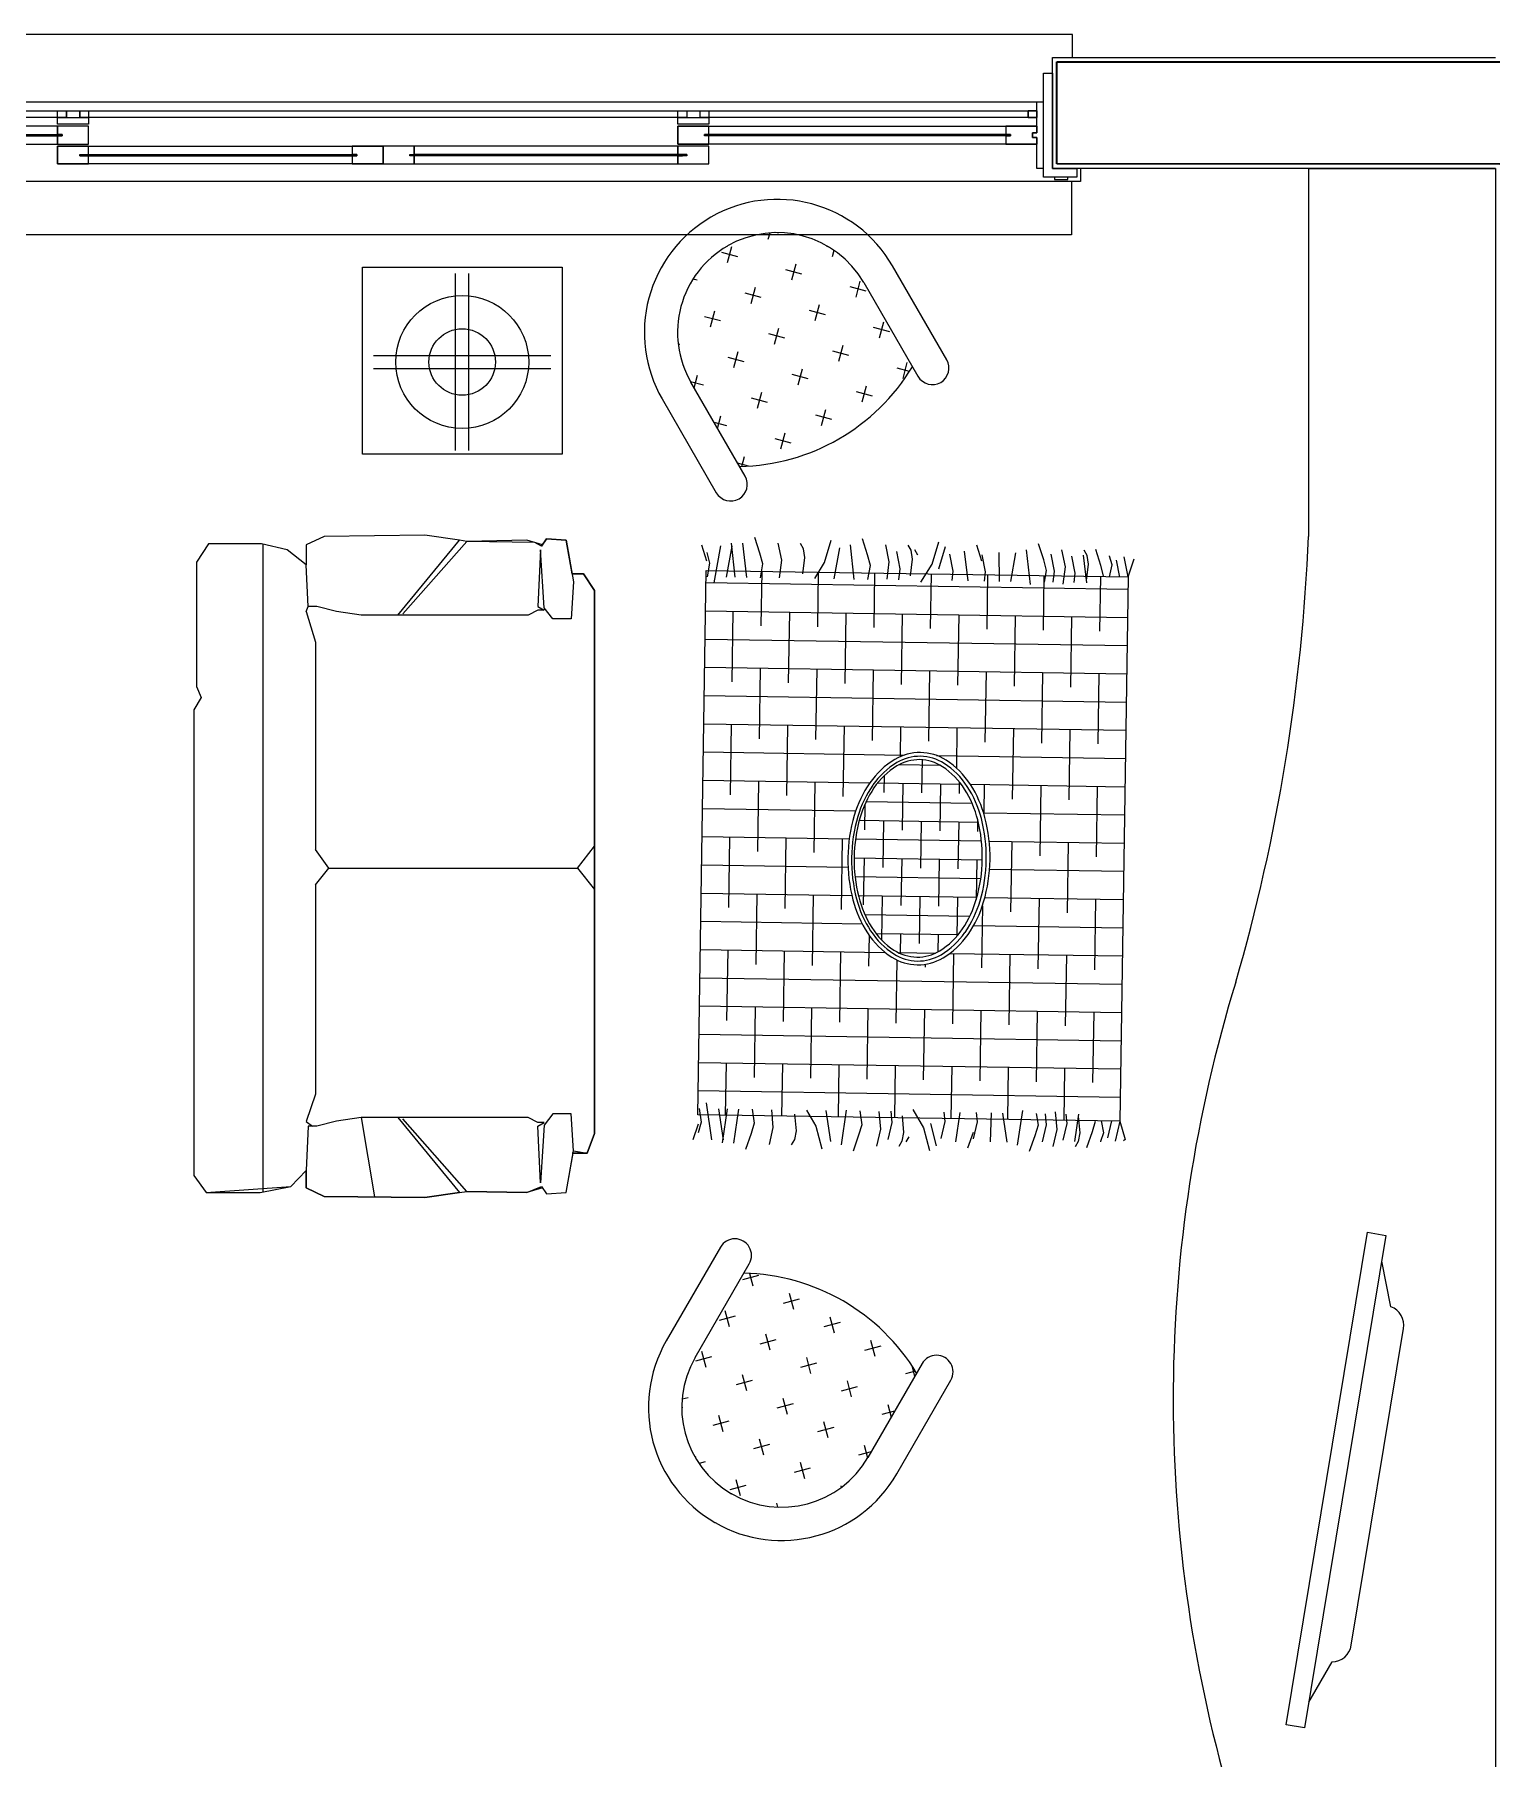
# Model space of a CAD drawing. Header units: millimetres. Extents: x -32319 to 9885, y 990 to 22164.
# Drawn here: x -5775 to -2477, y 17190 to 21081 of the extents above; entities that cross this region are included whole.
import ezdxf

# ---------------------------------------------------------------- set-up
doc = ezdxf.new("R2010")
doc.units = ezdxf.units.MM
doc.layers.add('furniture', color=34, linetype='Continuous')
for name, color, linetype, lineweight in [('plaster', 4, 'Continuous', 13), ('wall', 5, 'Continuous', 35), ('wind', 161, 'Continuous', 5)]:
    doc.layers.add(name, color=color, linetype=linetype, lineweight=lineweight)

msp = doc.modelspace()

# ---------------------------------------------------------------- linework, layer by layer
for p, q in [((-3432.2, 21080.5), (-6562.3, 21080.6)), ((-3432.2, 21028.5), (-3432.2, 21080.5)), ((-3414.1, 20748.4), (-6562.4, 20748.4))]:
    msp.add_line(p, q)
msp.add_lwpolyline([(-6462.4, 20928.4), (-3512.3, 20928.4)])
at = {"layer": 'furniture'}
for p, q in [((-2899.8, 20778.6), (-2899.8, 19947.8)), ((-2899.8, 20778.4), (-2477.4, 20778)), ((-2477.4, 20778), (-2477.5, 17105.1)), ((-2477.4, 20778), (-2477.4, 19477.2)), ((-4248, 20668.2), (-4248.3, 20668)), ((-4118.5, 20618.6), (-4114.7, 20632.8)), ((-4095.6, 20631.9), (-4101.3, 20633.4)), ((-4187.4, 20578.9), (-4223.6, 20588.6)), ((-4210.8, 20603.1), (-4210.5, 20603.3)), ((-4210.4, 20565.6), (-4200.7, 20601.8)), ((-3982.6, 20601.6), (-3986.9, 20602.8)), ((-3973.6, 20579.8), (-3970, 20593.5)), ((-4042.5, 20540), (-4078.7, 20549.7)), ((-4065.5, 20526.8), (-4055.8, 20563)), ((-3715.9, 20346.6), (-3838.1, 20558.4)), ((-4824.3, 20141.4), (-4824.3, 20541.4)), ((-4794.3, 20141.4), (-4794.3, 20541.4)), ((-4279.3, 20525.8), (-4288.6, 20528.3)), ((-4157.3, 20473.7), (-4147.6, 20510)), ((-3897.6, 20501.2), (-3933.9, 20510.9)), ((-3920.6, 20488), (-3910.9, 20524.2)), ((-3903.1, 20520.9), (-3780.8, 20309.1)), ((-4134.4, 20487), (-4170.6, 20496.7)), ((-4012.5, 20434.9), (-4002.8, 20471.1)), ((-4226.2, 20434), (-4262.5, 20443.7)), ((-4249.2, 20420.7), (-4239.5, 20456.9)), ((-3989.5, 20448.2), (-4025.7, 20457.9)), ((-3867.6, 20396.1), (-3857.9, 20432.3)), ((-4081.3, 20395.1), (-4117.6, 20404.8)), ((-4104.3, 20381.9), (-4094.6, 20418.1)), ((-3844.6, 20409.4), (-3880.8, 20419.1)), ((-5009.3, 20356.4), (-4609.3, 20356.4)), ((-4318.1, 20380.9), (-4321.8, 20381.9)), ((-4173.2, 20342.1), (-4209.4, 20351.8)), ((-4196.2, 20328.9), (-4186.5, 20365.1)), ((-3936.5, 20356.3), (-3972.7, 20366)), ((-3959.4, 20343.1), (-3949.7, 20379.3)), ((-5009.3, 20326.4), (-4609.3, 20326.4)), ((-4286, 20283.3), (-4278.3, 20312)), ((-4028.3, 20303.3), (-4064.5, 20313)), ((-4051.3, 20290), (-4041.6, 20326.3)), ((-3800.2, 20319.8), (-3827.8, 20327.2)), ((-3814.5, 20304.2), (-3804.8, 20340.5)), ((-4265.1, 20289.1), (-4293.8, 20296.8)), ((-4170.9, 20083.9), (-4293.2, 20295.7)), ((-4143.1, 20237), (-4133.4, 20273.2)), ((-3883.4, 20264.5), (-3919.6, 20274.2)), ((-3906.4, 20251.2), (-3896.7, 20287.4)), ((-4358.1, 20258.2), (-4235.9, 20046.4)), ((-4120.2, 20250.3), (-4156.4, 20260)), ((-3998.2, 20198.2), (-3988.5, 20234.4)), ((-4212, 20197.2), (-4240.8, 20204.9)), ((-4233, 20191.4), (-4225.3, 20220.2)), ((-3975.3, 20211.4), (-4011.5, 20221.1)), ((-4067.1, 20158.4), (-4103.4, 20168.1)), ((-4090.1, 20145.1), (-4080.4, 20181.4)), ((-4178.3, 20105.7), (-4172.3, 20128.3)), ((-4163, 20106.4), (-4187.7, 20113.1)), ((-5381.6, 19931.1), (-5409.3, 19889.4)), ((-5381.6, 19931.1), (-5409.3, 19889.4)), ((-5262.3, 19931.1), (-5381.6, 19931.1)), ((-5262.3, 19931.1), (-5381.6, 19931.1)), ((-5204.1, 19917.2), (-5262.3, 19931.1)), ((-5204.1, 19917.2), (-5262.3, 19931.1)), ((-5259.6, 19930.4), (-5259.6, 19342.7)), ((-5120.9, 19947.7), (-5161.2, 19928.6)), ((-5120.9, 19947.7), (-5161.2, 19928.6)), ((-5161.2, 19928.6), (-5161.2, 19883.9)), ((-5161.2, 19928.6), (-5161.2, 19883.9)), ((-4893.5, 19950.5), (-5120.9, 19947.7)), ((-4893.5, 19950.5), (-5120.9, 19947.7)), ((-4954.5, 19770.1), (-4815.8, 19939.4)), ((-4799.2, 19936.6), (-4943.4, 19772.9)), ((-4815.8, 19939.4), (-4893.5, 19950.5)), ((-4815.8, 19939.4), (-4893.5, 19950.5)), ((-4799.2, 19936.6), (-4815.8, 19939.4)), ((-4663.3, 19939.4), (-4799.2, 19936.6)), ((-4645.6, 19934), (-4799.2, 19936.6)), ((-4628, 19928.6), (-4663.3, 19939.4)), ((-4630, 19925.5), (-4645.6, 19934)), ((-4618.9, 19942.2), (-4630, 19925.5)), ((-4630, 19925.5), (-4618.9, 19942.2)), ((-4574.6, 19939.4), (-4618.9, 19942.2)), ((-4618.9, 19942.2), (-4574.6, 19939.4)), ((-4561.2, 19863.4), (-4574.6, 19939.4)), ((-4574.6, 19939.4), (-4557.9, 19845)), ((-4257.1, 19892.1), (-4268.5, 19928)), ((-4240.8, 19843.2), (-4225.9, 19926.5)), ((-4212.6, 19855.8), (-4200.1, 19926.1)), ((-4193, 19855.5), (-4201.9, 19932.9)), ((-4167.2, 19855.1), (-4176.1, 19932.5)), ((-4137.3, 19909.8), (-4148.7, 19945.7)), ((-4088.3, 19894.4), (-4096.1, 19932.8)), ((-4039.1, 19920.1), (-4045.9, 19932.1)), ((-3991.4, 19888.8), (-3976.6, 19939)), ((-3970, 19852.1), (-3957.4, 19922.4)), ((-3924.4, 19850.3), (-3933.4, 19928.8)), ((-3894.6, 19906.1), (-3906, 19942)), ((-3845.6, 19890.6), (-3853.4, 19929.1)), ((-3796.5, 19916.4), (-3803.2, 19928.3)), ((-3748.8, 19885.1), (-3733.9, 19935.3)), ((-3733.4, 19874.5), (-3718.6, 19924.7)), ((-3636.6, 19891.8), (-3648, 19927.7)), ((-3497.1, 19894.8), (-3508.5, 19930.7)), ((-5409.3, 19889.4), (-5409.3, 19609.1)), ((-5409.3, 19889.4), (-5409.3, 19609.1)), ((-5161.2, 19883.9), (-5204.1, 19917.2)), ((-5161.2, 19883.9), (-5204.1, 19917.2)), ((-5157, 19789.5), (-5161.2, 19883.9)), ((-4632.8, 19917.2), (-4638.3, 19789.5)), ((-4624.5, 19786.7), (-4632.8, 19917.2)), ((-4250.4, 19887.7), (-4256.8, 19911.6)), ((-4255.9, 19856.5), (-4250.4, 19887.7)), ((-4130.9, 19885.8), (-4137.3, 19909.8)), ((-4136.3, 19854.7), (-4130.9, 19885.8)), ((-4093.1, 19854.7), (-4088.3, 19894.4)), ((-4040.7, 19863), (-4036, 19900.5)), ((-4036, 19900.5), (-4039.1, 19920.1)), ((-4013.8, 19852.8), (-3991.4, 19888.8)), ((-3888.2, 19882.1), (-3894.6, 19906.1)), ((-3893.7, 19850.9), (-3888.2, 19882.1)), ((-3850.4, 19851), (-3845.6, 19890.6)), ((-3820.6, 19875), (-3828.3, 19913.4)), ((-3798, 19859.2), (-3793.3, 19896.8)), ((-3793.3, 19896.8), (-3796.5, 19916.4)), ((-3781.1, 19905.8), (-3787.9, 19917.8)), ((-3774, 19844.4), (-3748.8, 19885.1)), ((-3701.3, 19869.1), (-3709, 19907.5)), ((-3667.7, 19847.5), (-3675.4, 19914.5)), ((-3628.4, 19868), (-3636.2, 19906.4)), ((-3597, 19846.4), (-3597.4, 19911.7)), ((-3571.5, 19846), (-3559.9, 19911.1)), ((-3526.9, 19839), (-3536, 19917.5)), ((-3490.7, 19870.8), (-3497.1, 19894.8)), ((-3472.6, 19869.6), (-3480.3, 19908.1)), ((-3448.1, 19879.4), (-3455.9, 19917.8)), ((-3426.1, 19864.9), (-3433.9, 19903.3)), ((-3399.9, 19843.3), (-3407, 19905.2)), ((-3399, 19905.1), (-3405.8, 19917.1)), ((-3400.5, 19848), (-3395.8, 19885.5)), ((-3395.8, 19885.5), (-3399, 19905.1)), ((-3368.2, 19882.5), (-3379.6, 19918.4)), ((-3361.8, 19858.5), (-3368.2, 19882.5)), ((-3348.9, 19856.9), (-3342.2, 19883.3)), ((-3348.8, 19903.6), (-3348.8, 19904.3)), ((-3342.2, 19883.3), (-3348.8, 19903.6)), ((-3325, 19855.9), (-3332.8, 19894.3)), ((-3306.3, 19856.4), (-3315.8, 19901.5)), ((-3306.3, 19856.4), (-3292.9, 19897.2)), ((-4557.9, 19845), (-4563.5, 19761.8)), ((-4535.7, 19863.4), (-4561.2, 19863.4)), ((-4561.2, 19863.4), (-4535.7, 19863.4)), ((-4510.8, 19825.6), (-4535.7, 19863.4)), ((-4535.7, 19863.4), (-4510.8, 19825.6)), ((-4277.6, 18642.6), (-4258.7, 19871)), ((-4259.1, 19843.5), (-3306.8, 19828.8)), ((-4258.7, 19871), (-3306.3, 19856.4)), ((-4133.3, 19869.1), (-4135.2, 19746)), ((-4005.9, 19867.1), (-4007.8, 19744)), ((-3878.6, 19865.2), (-3880.4, 19742.1)), ((-3823.6, 19849.8), (-3820.6, 19875)), ((-3751.2, 19863.2), (-3753.1, 19740.1)), ((-3703.8, 19848), (-3701.3, 19869.1)), ((-3631, 19846.9), (-3628.4, 19868)), ((-3623.8, 19861.3), (-3625.7, 19738.2)), ((-3496.4, 19859.3), (-3498.3, 19736.2)), ((-3495.3, 19844.8), (-3490.7, 19870.8)), ((-3475.6, 19844.5), (-3472.6, 19869.6)), ((-3452.9, 19839.7), (-3448.1, 19879.4)), ((-3428.6, 19843.8), (-3426.1, 19864.9)), ((-3369.1, 19857.3), (-3370.9, 19734.3)), ((-3306.3, 19856.4), (-3325.2, 18627.9)), ((-4510.8, 18600.2), (-4510.8, 19825.6)), ((-4510.8, 19825.6), (-4510.8, 18600.2)), ((-5161.2, 19778.6), (-5157, 19789.5)), ((-5161.2, 19778.6), (-5140.3, 19709)), ((-5137.5, 19789.5), (-5157, 19789.5)), ((-5093.2, 19778.4), (-5137.5, 19789.5)), ((-5037.7, 19770.1), (-5093.2, 19778.4)), ((-4660.5, 19770.1), (-5037.7, 19770.1)), ((-4638.3, 19781.2), (-4660.5, 19770.1)), ((-4638.3, 19789.5), (-4624.5, 19781.2)), ((-4624.5, 19781.2), (-4638.3, 19781.2)), ((-4605.1, 19761.8), (-4624.5, 19786.7)), ((-4260.1, 19779.8), (-3307.7, 19765.1)), ((-4198.4, 19778.8), (-4200.8, 19619.6)), ((-4071, 19776.9), (-4073.5, 19617.7)), ((-3943.6, 19774.9), (-3946.1, 19615.7)), ((-3816.3, 19773), (-3818.7, 19613.7)), ((-3688.9, 19771), (-3691.3, 19611.8)), ((-3561.5, 19769), (-3564, 19609.8)), ((-3434.1, 19767.1), (-3436.6, 19607.9)), ((-4563.5, 19761.8), (-4605.1, 19761.8)), ((-5140.3, 19709), (-5140.3, 19241.1)), ((-4261.1, 19716.1), (-3308.7, 19701.5)), ((-4262, 19652.4), (-3309.7, 19637.8)), ((-4136.7, 19650.5), (-4139.1, 19491.3)), ((-4009.3, 19648.5), (-4011.7, 19489.3)), ((-3881.9, 19646.6), (-3884.4, 19487.3)), ((-3754.5, 19644.6), (-3757, 19485.4)), ((-3627.2, 19642.6), (-3629.6, 19483.4)), ((-3499.8, 19640.7), (-3502.2, 19481.5)), ((-3372.4, 19638.7), (-3374.9, 19479.5)), ((-5398.2, 19584.1), (-5414.9, 19556.4)), ((-5398.2, 19584.1), (-5414.9, 19556.4)), ((-5409.3, 19609.1), (-5398.2, 19584.1)), ((-5409.3, 19609.1), (-5398.2, 19584.1)), ((-4263, 19588.7), (-3310.7, 19574.1)), ((-5414.9, 19556.4), (-5414.9, 18505.8)), ((-5414.9, 19556.4), (-5414.9, 18505.8)), ((-4264, 19525), (-3311.7, 19510.4)), ((-4202.3, 19524.1), (-4204.7, 19364.9)), ((-4074.9, 19522.1), (-4077.4, 19362.9)), ((-3947.6, 19520.2), (-3950, 19360.9)), ((-3820.2, 19518.2), (-3821.2, 19450.5)), ((-3692.8, 19516.3), (-3694.2, 19425.1)), ((-3565.4, 19514.3), (-3567.9, 19355.1)), ((-3438.1, 19512.3), (-3440.5, 19353.1)), ((-4265, 19461.3), (-3811.4, 19454.4)), ((-3822.4, 19433.3), (-3731.5, 19431.9)), ((-3771.6, 19443.8), (-3772.8, 19368.8)), ((-3738.6, 19453.3), (-3312.6, 19446.7)), ((-4266, 19397.7), (-3889.3, 19391.9)), ((-4140.6, 19395.7), (-4143, 19236.5)), ((-4013.2, 19393.8), (-4015.6, 19234.6)), ((-3871.9, 19391.6), (-3683.3, 19388.7)), ((-3857.1, 19407.8), (-3857.7, 19370.1)), ((-3814.9, 19390.7), (-3816.5, 19284.6)), ((-3730, 19389.4), (-3731.6, 19283.3)), ((-3687.5, 19394), (-3687.9, 19367.5)), ((-3662.6, 19388.4), (-3313.6, 19383)), ((-3631.1, 19387.9), (-3632.1, 19322.5)), ((-3503.7, 19385.9), (-3506.1, 19226.7)), ((-3376.3, 19384), (-3378.8, 19224.8)), ((-5259.6, 19342.7), (-5259.6, 18468.1)), ((-3900.6, 19343.2), (-3901.5, 19285.9)), ((-3897.7, 19349.5), (-3658.8, 19345.9)), ((-4266.9, 19334), (-3921.3, 19328.7)), ((-3913.1, 19307.3), (-3644.7, 19303.2)), ((-3858.7, 19306.5), (-3860.3, 19200.3)), ((-3773.8, 19305.2), (-3775.4, 19199)), ((-3688.8, 19303.8), (-3690.5, 19197.7)), ((-3646.3, 19309.7), (-3646.7, 19282)), ((-3632.6, 19324.2), (-3314.6, 19319.3)), ((-4267.9, 19270.3), (-3935.9, 19265.2)), ((-4206.2, 19269.3), (-4208.7, 19110.1)), ((-4078.8, 19267.4), (-4081.3, 19108.2)), ((-3951.5, 19265.4), (-3953.9, 19106.2)), ((-3921.7, 19265), (-3637.4, 19260.6)), ((-3619.9, 19260.3), (-3315.6, 19255.6)), ((-3569.3, 19259.5), (-3571.8, 19100.3)), ((-5110.4, 19199), (-5140.3, 19241.1)), ((-4548.9, 19199), (-4510.8, 19249)), ((-3924.9, 19222.5), (-3635.5, 19218.1)), ((-3902.4, 19222.2), (-3904.1, 19116)), ((-3817.5, 19220.9), (-3819.2, 19114.7)), ((-3442, 19257.6), (-3444.4, 19098.4)), ((-5140.3, 19161.4), (-5110.4, 19199)), ((-5110.4, 19199), (-4548.9, 19199)), ((-4548.9, 19199), (-4510.8, 19151.2)), ((-4268.9, 19206.6), (-3938.8, 19201.5)), ((-3732.6, 19219.6), (-3734.2, 19113.4)), ((-3647.7, 19218.3), (-3649.1, 19128.6)), ((-3619, 19196.6), (-3316.5, 19192)), ((-5140.3, 19161.4), (-5140.3, 18689)), ((-4269.9, 19142.9), (-3930.1, 19137.7)), ((-3922.8, 19180), (-3638.9, 19175.7)), ((-4144.5, 19141), (-4146.9, 18981.8)), ((-4017.1, 19139), (-4019.6, 18979.8)), ((-3915.3, 19137.5), (-3647.7, 19133.3)), ((-3861.3, 19136.6), (-3862.8, 19037.1)), ((-3776.4, 19135.3), (-3778, 19029.2)), ((-3691.5, 19134), (-3692.8, 19045.6)), ((-3635.3, 19114.1), (-3637.4, 18973.9)), ((-3629.7, 19133.1), (-3317.5, 19128.3)), ((-3507.6, 19131.2), (-3510.1, 18972)), ((-3380.2, 19129.2), (-3382.7, 18970)), ((-4270.8, 19079.2), (-3906.7, 19073.6)), ((-3900.8, 19094.8), (-3663.6, 19091.1)), ((-3655, 19069.8), (-3318.5, 19064.6)), ((-3891.1, 19047.7), (-3892.2, 18977.8)), ((-3875.7, 19051.9), (-3689.9, 19049.1)), ((-3820.1, 19051.1), (-3820.8, 19006.4)), ((-3735.2, 19049.8), (-3735.8, 19010.2)), ((-4271.8, 19015.5), (-3854.8, 19009.1)), ((-4210.1, 19014.6), (-4212.6, 18855.4)), ((-4082.8, 19012.6), (-4085.2, 18853.4)), ((-3955.4, 19010.7), (-3957.8, 18851.5)), ((-3828.3, 18992), (-3830.5, 18849.5)), ((-3825.6, 19008.7), (-3741.4, 19007.4)), ((-3708.8, 19006.9), (-3319.5, 19000.9)), ((-3700.6, 19006.8), (-3703.1, 18847.5)), ((-3573.3, 19004.8), (-3575.7, 18845.6)), ((-3445.9, 19002.8), (-3448.3, 18843.6)), ((-4272.8, 18951.8), (-3320.5, 18937.2)), ((-3764.7, 18982.2), (-3764.8, 18975.9)), ((-4273.8, 18888.2), (-3321.4, 18873.5)), ((-4148.4, 18886.2), (-4150.8, 18727)), ((-4021, 18884.3), (-4023.5, 18725.1)), ((-3893.6, 18882.3), (-3896.1, 18723.1)), ((-3766.3, 18880.4), (-3768.7, 18721.1)), ((-3638.9, 18878.4), (-3641.3, 18719.2)), ((-3511.5, 18876.4), (-3514, 18717.2)), ((-3384.2, 18874.5), (-3386.6, 18715.3)), ((-4274.8, 18824.5), (-3322.4, 18809.8)), ((-4275.7, 18760.8), (-3323.4, 18746.2)), ((-4214, 18759.8), (-4215.9, 18641.6)), ((-4086.7, 18757.9), (-4088.5, 18639.7)), ((-3959.3, 18755.9), (-3961.1, 18637.7)), ((-3831.9, 18754), (-3833.7, 18635.7)), ((-3704.5, 18752), (-3706.4, 18633.8)), ((-3577.2, 18750.1), (-3579, 18631.8)), ((-3449.8, 18748.1), (-3451.6, 18629.9)), ((-5140.3, 18689), (-5161.2, 18627.6)), ((-4276.7, 18697.1), (-3324.4, 18682.5)), ((-4605.1, 18644.4), (-4624.5, 18619.5)), ((-4563.5, 18644.4), (-4605.1, 18644.4)), ((-4557.9, 18561.2), (-4563.5, 18644.4)), ((-3325.2, 18627.9), (-4277.6, 18642.6)), ((-4274.3, 18657), (-4269.8, 18625.7)), ((-4258.8, 18669.8), (-4246.5, 18586.1)), ((-4231.1, 18656.3), (-4220.6, 18585.7)), ((-4211.5, 18656), (-4222.7, 18578.9)), ((-4185.7, 18655.6), (-4196.9, 18578.5)), ((-4154.8, 18655.2), (-4150.2, 18623.8)), ((-4111.5, 18653.8), (-4108, 18614)), ((-4059.4, 18643.9), (-4055.8, 18606.2)), ((-4032.2, 18653.3), (-4011, 18616.6)), ((-3988.4, 18652.6), (-3978, 18582)), ((-3942.8, 18653), (-3954.2, 18574.8)), ((-3912.1, 18651.4), (-3907.6, 18620.1)), ((-3868.9, 18650.1), (-3865.3, 18610.3)), ((-3842, 18650.4), (-3839.8, 18625.2)), ((-3816.8, 18640.2), (-3813.2, 18602.5)), ((-3792.3, 18654.3), (-3768.3, 18612.8)), ((-3722.2, 18648.5), (-3720.3, 18627.4)), ((-3686.2, 18648), (-3695.9, 18581.2)), ((-3649.4, 18647.4), (-3647.5, 18626.3)), ((-3615.4, 18646.9), (-3617.8, 18581.6)), ((-3590, 18646.5), (-3580.3, 18581.1)), ((-3545.2, 18652.1), (-3556.6, 18573.9)), ((-3513.7, 18645.3), (-3509.9, 18619.2)), ((-3494, 18645), (-3491.8, 18619.8)), ((-3471.2, 18649.1), (-3467.6, 18609.3)), ((-3447.1, 18644.3), (-3445.2, 18623.1)), ((-3418.4, 18643.8), (-3427.3, 18582.2)), ((-3419.1, 18639.2), (-3415.5, 18601.5)), ((-5161.2, 18627.6), (-5147.2, 18616.7)), ((-5157, 18616.7), (-5161.2, 18516.9)), ((-5137.5, 18616.7), (-5157, 18616.7)), ((-5093.2, 18627.8), (-5137.5, 18616.7)), ((-5037.7, 18636.1), (-5093.2, 18627.8)), ((-4660.5, 18636.1), (-5037.7, 18636.1)), ((-5037.7, 18636.1), (-5007.2, 18457.1)), ((-4954.5, 18636.1), (-4815.8, 18466.8)), ((-4799.2, 18469.6), (-4943.4, 18633.3)), ((-4638.3, 18625), (-4660.5, 18636.1)), ((-4638.3, 18616.7), (-4624.5, 18625)), ((-4624.5, 18625), (-4638.3, 18625)), ((-4632.8, 18489), (-4638.3, 18616.7)), ((-4624.5, 18619.5), (-4632.8, 18489)), ((-4527.4, 18555.8), (-4510.8, 18600.2)), ((-4510.8, 18600.2), (-4527.4, 18555.8)), ((-4276.7, 18621.5), (-4289.1, 18585.9)), ((-4269.8, 18625.7), (-4277, 18601.9)), ((-4157.4, 18600.1), (-4169.9, 18564.5)), ((-4150.2, 18623.8), (-4157.4, 18600.1)), ((-4108, 18614), (-4116.9, 18575.8)), ((-4055.8, 18606.2), (-4059.6, 18586.7)), ((-4011, 18616.6), (-3997.7, 18565.9)), ((-3907.6, 18620.1), (-3914.7, 18596.4)), ((-3865.3, 18610.3), (-3874.2, 18572)), ((-3839.8, 18625.2), (-3848.7, 18586.9)), ((-3813.2, 18602.5), (-3816.9, 18583)), ((-3768.3, 18612.8), (-3755, 18562.2)), ((-3752.7, 18622.9), (-3739.4, 18572.3)), ((-3720.3, 18627.4), (-3729.3, 18589.2)), ((-3656.4, 18602.7), (-3668.9, 18567.1)), ((-3647.5, 18626.3), (-3656.4, 18588)), ((-3509.9, 18619.2), (-3517.1, 18595.4)), ((-3491.8, 18619.8), (-3500.7, 18581.6)), ((-3467.6, 18609.3), (-3476.6, 18571.1)), ((-3445.2, 18623.1), (-3454.1, 18584.9)), ((-3415.5, 18601.5), (-3419.3, 18582.1)), ((-3387.8, 18603.8), (-3400.3, 18568.2)), ((-3380.7, 18627.5), (-3387.8, 18603.8)), ((-3361.9, 18602.1), (-3369.1, 18582)), ((-3367.7, 18628.7), (-3361.9, 18602.1)), ((-3343.9, 18629), (-3352.8, 18590.8)), ((-3325.2, 18627.9), (-3336.1, 18583.1)), ((-3325.2, 18627.9), (-3313, 18586.7)), ((-4574.6, 18466.8), (-4557.9, 18561.2)), ((-4557.9, 18561.2), (-4527.4, 18555.8)), ((-4059.6, 18586.7), (-4066.8, 18575)), ((-3914.7, 18596.4), (-3927.2, 18560.8)), ((-3816.9, 18583), (-3824.1, 18571.3)), ((-3801.3, 18593.1), (-3808.4, 18581.4)), ((-3517.1, 18595.4), (-3529.6, 18559.8)), ((-3419.3, 18582.1), (-3426.4, 18570.3)), ((-3369.1, 18582), (-3369.1, 18581.3)), ((-3313, 18586.7), (-3317, 18583.8)), ((-4566.2, 18514), (-4558.9, 18555.8)), ((-4527.4, 18555.8), (-4561.2, 18555.8)), ((-4558.9, 18555.8), (-4527.4, 18555.8)), ((-5414.9, 18505.8), (-5387.1, 18467)), ((-5414.9, 18505.8), (-5387.1, 18467)), ((-5195.8, 18480.8), (-5161.2, 18516.9)), ((-5195.8, 18480.8), (-5161.2, 18516.9)), ((-5161.2, 18477.6), (-5161.2, 18516.9)), ((-5161.2, 18516.9), (-5161.2, 18477.6)), ((-4574.6, 18466.8), (-4566.2, 18514)), ((-5387.1, 18467), (-5195.8, 18480.8)), ((-5387.1, 18467), (-5265.1, 18467)), ((-5265.1, 18467), (-5195.8, 18480.8)), ((-5161.2, 18477.6), (-5120.9, 18458.5)), ((-5120.9, 18458.5), (-5161.2, 18477.6)), ((-5120.9, 18458.5), (-4893.5, 18455.7)), ((-4893.5, 18455.7), (-5120.9, 18458.5)), ((-4893.5, 18455.7), (-4815.8, 18466.8)), ((-4815.8, 18466.8), (-4893.5, 18455.7)), ((-4815.8, 18466.8), (-4799.2, 18469.6)), ((-4799.2, 18469.6), (-4663.3, 18466.8)), ((-4663.3, 18466.8), (-4799.2, 18469.6)), ((-4663.3, 18466.8), (-4630, 18480.7)), ((-4628, 18477.6), (-4663.3, 18466.8)), ((-4630, 18480.7), (-4618.9, 18464)), ((-4630, 18480.7), (-4618.9, 18464)), ((-4618.9, 18464), (-4574.6, 18466.8)), ((-4618.9, 18464), (-4574.6, 18466.8)), ((-2949.6, 17265.6), (-2766, 18377.3)), ((-2724.7, 18370.4), (-2908.3, 17258.8)), ((-2766, 18377.3), (-2724.7, 18370.4)), ((-4226.5, 18343.9), (-4348.8, 18132.1)), ((-4283.8, 18094.6), (-4161.6, 18306.4)), ((-2713.6, 18209.5), (-2734.3, 18312.4)), ((-4140.4, 18279.7), (-4176.7, 18270)), ((-4161.1, 18284.3), (-4153.7, 18256.7)), ((-4048.6, 18226.7), (-4084.8, 18217)), ((-4071.6, 18239.9), (-4061.8, 18203.7)), ((-4193.5, 18187.8), (-4229.7, 18178.1)), ((-4216.4, 18201.1), (-4206.7, 18164.9)), ((-3956.7, 18173.6), (-3993, 18163.9)), ((-3979.7, 18186.9), (-3970, 18150.7)), ((-4101.6, 18134.8), (-4137.8, 18125.1)), ((-4124.6, 18148.1), (-4114.9, 18111.8)), ((-3887.8, 18133.9), (-3878.1, 18097.6)), ((-2803, 17445.3), (-2684.9, 18160)), ((-4246.5, 18096), (-4282.7, 18086.3)), ((-4269.5, 18109.2), (-4259.8, 18073)), ((-4032.7, 18095), (-4023, 18058.8)), ((-3864.9, 18120.6), (-3901.1, 18110.9)), ((-4177.6, 18056.2), (-4167.9, 18020)), ((-4009.8, 18081.8), (-4046, 18072.1)), ((-3771.5, 18081.2), (-3893.7, 17869.4)), ((-3786.6, 18063.9), (-3809.2, 18057.9)), ((-3794.9, 18076.8), (-3788.3, 18052.1)), ((-4154.7, 18042.9), (-4190.9, 18033.2)), ((-3917.9, 18028.7), (-3954.1, 18019)), ((-3940.9, 18042), (-3931.2, 18005.8)), ((-3828.8, 17831.9), (-3706.5, 18043.7)), ((-4314, 17985.5), (-4312.8, 17981.2)), ((-4299.5, 18004.1), (-4313.2, 18000.5)), ((-4062.8, 17989.9), (-4099, 17980.2)), ((-4085.8, 18003.2), (-4076.1, 17967)), ((-3849, 17989), (-3841.3, 17960.2)), ((-4207.7, 17951.1), (-4243.9, 17941.4)), ((-4230.6, 17964.4), (-4220.9, 17928.1)), ((-3970.9, 17936.9), (-4007.2, 17927.2)), ((-3993.9, 17950.1), (-3984.2, 17913.9)), ((-3833.5, 17973.7), (-3862.3, 17966)), ((-4115.8, 17898.1), (-4152.1, 17888.4)), ((-4138.8, 17911.3), (-4129.1, 17875.1)), ((-4283.7, 17872.5), (-4282.2, 17866.8)), ((-4260.7, 17859.2), (-4274.9, 17855.4)), ((-3886.6, 17881.8), (-3915.3, 17874.1)), ((-3902, 17897.1), (-3894.3, 17868.4)), ((-4024, 17845), (-4060.2, 17835.3)), ((-4046.9, 17858.3), (-4037.2, 17822.1)), ((-4168.9, 17806.2), (-4205.1, 17796.5)), ((-4201.1, 17787.1), (-4201.5, 17787.3)), ((-4191.8, 17819.5), (-4182.1, 17783.2)), ((-3955.1, 17805.3), (-3954.1, 17801.6)), ((-4100, 17766.4), (-4097.5, 17757.1)), ((-4239, 17722.3), (-4238.6, 17722.1)), ((-2898.7, 17316.9), (-2846, 17407.7)), ((-2908.3, 17258.8), (-2949.6, 17265.6))]:
    msp.add_line(p, q, dxfattribs=at)
at = {"layer": 'furniture', "ltscale": 0.3}
for p, q in [((-3434.1, 20748.4), (-3434.1, 20628.4)), ((-3434.1, 20628.4), (-6542.4, 20628.4))]:
    msp.add_line(p, q, dxfattribs=at)
at = {"layer": 'furniture'}
msp.add_lwpolyline([(-5034.6, 20133.3), (-5034.6, 20555.8), (-4583.6, 20555.8), (-4583.6, 20133.3)], close=True, dxfattribs=at)
for radius in [150, 75]:
    msp.add_circle((-4809.3, 20341.4), radius, dxfattribs=at)
for centre, radius, start, end in [((-4098, 20408.4), 300, 30, 120), ((-4098.3, 20408.2), 300, 120, 210), ((-4098, 20408.4), 225, 30, 120), ((-4098.3, 20408.2), 225, 120, 210), ((-4192.4, 20571.6), 466.1, 271.1034, 328.8966), ((-3748.3, 20327.9), 37.5, 210, 30), ((-4203.4, 20065.2), 37.5, 210, 30), ((-7121.2, 20119.3), 4225, 343.8137, 357.6742), ((-3776.6, 19350.2), 109.9, 89.12, 120.8334), ((-3776.6, 19350.2), 109.9, 57.4066, 89.12), ((-3739.1, 19287.5), 182.9, 120.8334, 145.2853), ((-3739.1, 19287.5), 174.4, 120.8334, 145.2853), ((-3740.5, 19286.6), 168.1, 121.6513, 146.1202), ((-3778.3, 19347.8), 96.2, 89.12, 121.6513), ((-3776.6, 19350.2), 101.4, 89.12, 120.8334), ((-3778.3, 19347.8), 96.2, 56.5887, 89.12), ((-3776.6, 19350.2), 101.4, 57.4066, 89.12), ((-3817.8, 19287.8), 168.1, 32.1198, 56.5887), ((-3815.9, 19288.7), 174.4, 32.9547, 57.4066), ((-3815.9, 19288.7), 182.9, 32.9547, 57.4066), ((-3678.9, 19245.7), 256.1, 145.2853, 163.6024), ((-3678.9, 19245.7), 247.7, 145.2853, 163.6024), ((-3679.7, 19245.8), 241.4, 146.1202, 164.0643), ((-3879.9, 19248.9), 241.4, 14.1757, 32.1198), ((-3877.4, 19248.8), 247.7, 14.6376, 32.9547), ((-3877.4, 19248.8), 256.1, 14.6376, 32.9547), ((-3583.1, 19217.5), 356, 163.6024, 179.12), ((-3583.1, 19217.5), 347.6, 163.6024, 179.12), ((-3582.9, 19218.2), 342, 164.0643, 179.12), ((-3977.5, 19224.2), 342, 359.12, 14.1757), ((-3974.1, 19223.5), 347.6, 359.12, 14.6376), ((-3974.1, 19223.5), 356, 359.12, 14.6376), ((-3583.1, 19217.5), 356, 179.12, 194.6376), ((-3583.1, 19217.5), 347.6, 179.12, 194.6376), ((-3582.9, 19218.2), 342, 179.12, 194.1757), ((-3977.5, 19224.2), 342, 344.0643, 359.12), ((-3974.1, 19223.5), 347.6, 343.6024, 359.12), ((-3974.1, 19223.5), 356, 343.6024, 359.12), ((-3679.7, 19192.3), 256.1, 194.6376, 212.9547), ((-3679.7, 19192.3), 247.7, 194.6376, 212.9547), ((-3680.5, 19193.5), 241.4, 194.1757, 212.1198), ((-3880.7, 19196.6), 241.4, 326.1202, 344.0643), ((-3878.2, 19195.3), 247.7, 325.2853, 343.6024), ((-3878.2, 19195.3), 256.1, 325.2853, 343.6024), ((-3742.6, 19154.6), 168.1, 212.1198, 236.5887), ((-3741.2, 19152.4), 182.9, 212.9547, 237.4066), ((-3741.2, 19152.4), 174.4, 212.9547, 237.4066), ((-3819.9, 19155.8), 168.1, 301.6513, 326.1202), ((-3818, 19153.6), 174.4, 300.8334, 325.2853), ((-3818, 19153.6), 182.9, 300.8334, 325.2853), ((-3780.6, 19090.9), 109.9, 237.4066, 269.12), ((-3780.6, 19090.9), 101.4, 237.4066, 269.12), ((-3782.1, 19094.6), 96.2, 236.5887, 269.12), ((-3782.1, 19094.6), 96.2, 269.12, 301.6513), ((-3780.6, 19090.9), 109.9, 269.12, 300.8334), ((-3780.6, 19090.9), 101.4, 269.12, 300.8334), ((4.1, 18000.2), 3209, 162.9424, 196.1977), ((-4194, 18325.2), 37.5, 330, 150), ((-4183, 17818.8), 466.1, 31.1034, 88.8966), ((-2729.3, 18167.3), 45, 350.6225, 69.5104), ((-4089, 17982.1), 300, 150, 240), ((-4089, 17982.1), 225, 150, 240), ((-3739, 18062.5), 37.5, 330, 150), ((-4088.6, 17981.9), 225, 240, 330), ((-4088.6, 17981.9), 300, 240, 330), ((-2847.4, 17452.7), 45, 271.7347, 350.6225)]:
    msp.add_arc(centre, radius, start, end, dxfattribs=at)
at = {"layer": 'plaster'}
for p, q in [((-3477.3, 21028.5), (-2477.4, 21028.5)), ((-3477.3, 20778.4), (-3477.3, 21028.5)), ((-2477.4, 20778), (-3477.3, 20778.4))]:
    msp.add_line(p, q, dxfattribs=at)
at = {"layer": 'wall'}
for p, q in [((-3467.3, 20788.4), (-3467.3, 21018.5)), ((-3467.3, 21018.5), (-2467.4, 21018.5)), ((-2467.4, 20788), (-3467.3, 20788.4))]:
    msp.add_line(p, q, dxfattribs=at)
at = {"layer": 'wind'}
for p, q in [((-5672.4, 20908.4), (-4302.4, 20908.4)), ((-5652.4, 20873.4), (-6462.4, 20873.4)), ((-4302.4, 20893.4), (-5672.4, 20893.4)), ((-4322.4, 20873.4), (-3512.3, 20873.4)), ((-6462.4, 20833.4), (-5652.4, 20833.4)), ((-5722.4, 20828.4), (-4987.4, 20828.4)), ((-4252.4, 20828.4), (-4987.4, 20828.4)), ((-3512.3, 20833.4), (-4322.4, 20833.4)), ((-4987.4, 20788.4), (-5722.4, 20788.4)), ((-5672.4, 20809.9), (-5057.4, 20809.9)), ((-5672.4, 20806.9), (-5057.4, 20806.9)), ((-4987.4, 20788.4), (-4252.4, 20788.4)), ((-4302.4, 20809.9), (-4917.4, 20809.9)), ((-4302.4, 20806.9), (-4917.4, 20806.9))]:
    msp.add_line(p, q, dxfattribs=at)
at = {"layer": 'wind', "color": 250}
for p, q in [((-5672.4, 20893.4), (-5672.4, 20908.4)), ((-4322.4, 20893.4), (-4322.4, 20908.4)), ((-4302.4, 20908.4), (-4272.4, 20908.4)), ((-4302.4, 20908.4), (-4302.4, 20893.4)), ((-3512.3, 20928.4), (-3497.3, 20928.4)), ((-3512.3, 20858.4), (-3512.3, 20928.4)), ((-5652.4, 20833.4), (-5652.4, 20873.4)), ((-4322.4, 20833.4), (-4322.4, 20873.4)), ((-3522.3, 20848.4), (-3522.3, 20858.4)), ((-3522.3, 20858.4), (-3512.3, 20858.4)), ((-3512.3, 20858.4), (-3522.3, 20858.4)), ((-3522.3, 20858.4), (-3522.3, 20848.4)), ((-3512.3, 20873.4), (-3512.3, 20858.4)), ((-5722.4, 20788.4), (-5722.4, 20828.4)), ((-5652.4, 20809.9), (-5652.4, 20828.4)), ((-4987.4, 20788.4), (-4987.4, 20828.4)), ((-4987.4, 20788.4), (-4987.4, 20828.4)), ((-4322.4, 20809.9), (-4322.4, 20828.4)), ((-4252.4, 20788.4), (-4252.4, 20828.4)), ((-3512.3, 20848.4), (-3522.3, 20848.4)), ((-3522.3, 20848.4), (-3512.3, 20848.4)), ((-3512.3, 20778.4), (-3512.3, 20848.4)), ((-3512.3, 20848.4), (-3512.3, 20833.4)), ((-5672.4, 20806.9), (-5672.4, 20809.9)), ((-5662.4, 20809.9), (-5652.4, 20809.9)), ((-5652.4, 20806.9), (-5662.4, 20806.9)), ((-5652.4, 20788.4), (-5652.4, 20806.9)), ((-4312.4, 20809.9), (-4322.4, 20809.9)), ((-4322.4, 20806.9), (-4312.4, 20806.9)), ((-4322.4, 20788.4), (-4322.4, 20806.9)), ((-4302.4, 20806.9), (-4302.4, 20809.9)), ((-3497.3, 20778.4), (-3512.3, 20778.4)), ((-3414.1, 20778.4), (-3414.1, 20758.4)), ((-3414.1, 20758.4), (-3414.1, 20748.4))]:
    msp.add_line(p, q, dxfattribs=at)
for points in [[(-3477.3, 20993.4), (-3477.3, 20928.4), (-3477.3, 20778.4), (-3422.3, 20778.4), (-3422.3, 20758.4), (-3437.3, 20758.4), (-3497.3, 20758.4), (-3497.3, 20778.4), (-3497.3, 20793.4), (-3497.3, 20993.4)], [(-3512.4, 20908.4), (-3532.4, 20908.4), (-3532.4, 20893.4), (-3512.4, 20893.4)], [(-5722.4, 20878.4), (-5722.4, 20893.4), (-5652.4, 20893.4), (-5652.4, 20878.4)], [(-5652.4, 20873.4), (-5722.4, 20873.4), (-5722.4, 20854.9), (-5712.4, 20854.9), (-5712.4, 20851.9), (-5722.4, 20851.9), (-5722.4, 20833.4), (-5652.4, 20833.4)], [(-4322.4, 20878.4), (-4322.4, 20893.4), (-4252.4, 20893.4), (-4252.4, 20878.4)], [(-4262.4, 20854.9), (-4252.4, 20854.9), (-4252.4, 20873.4), (-4322.4, 20873.4), (-4322.4, 20833.4), (-4252.4, 20833.4), (-4252.4, 20851.9), (-4262.4, 20851.9)], [(-3512.3, 20848.4), (-3522.3, 20848.4), (-3522.3, 20858.4), (-3512.3, 20858.4), (-3512.3, 20873.4), (-3582.3, 20873.4), (-3582.3, 20854.9), (-3572.3, 20854.9), (-3572.3, 20851.9), (-3582.3, 20851.9), (-3582.3, 20833.4), (-3512.3, 20833.4)], [(-5652.4, 20828.4), (-5722.4, 20828.4), (-5722.4, 20788.4), (-5652.4, 20788.4), (-5652.4, 20806.9), (-5672.4, 20806.9), (-5672.4, 20809.9), (-5652.4, 20809.9)], [(-4987.4, 20828.4), (-5057.4, 20828.4), (-5057.4, 20809.9), (-5047.4, 20809.9), (-5047.4, 20806.9), (-5057.4, 20806.9), (-5057.4, 20788.4), (-4987.4, 20788.4)], [(-4917.4, 20828.4), (-4987.4, 20828.4), (-4987.4, 20788.4), (-4917.4, 20788.4), (-4917.4, 20806.9), (-4927.4, 20806.9), (-4927.4, 20809.9), (-4917.4, 20809.9)], [(-4252.4, 20828.4), (-4322.4, 20828.4), (-4322.4, 20809.9), (-4312.4, 20809.9), (-4302.4, 20809.9), (-4302.4, 20806.9), (-4322.4, 20806.9), (-4322.4, 20788.4), (-4252.4, 20788.4)]]:
    msp.add_lwpolyline(points, close=True, dxfattribs=at)
at = {"layer": 'wind'}
for points in [[(-5702.4, 20893.4), (-6462.4, 20893.4), (-6462.4, 20908.4), (-5702.4, 20908.4)], [(-3512.4, 20893.4), (-4272.4, 20893.4), (-4272.4, 20908.4), (-3512.4, 20908.4)]]:
    msp.add_lwpolyline(points, close=True, dxfattribs=at)
at = {"layer": 'wind', "color": 250}
for points in [[(-5722.4, 20893.4), (-5722.4, 20908.4)], [(-5722.4, 20893.4), (-5702.4, 20893.4), (-5702.4, 20908.4), (-5672.4, 20908.4), (-5672.4, 20893.4)], [(-5652.4, 20908.4), (-5652.4, 20893.4)], [(-4252.4, 20908.4), (-4252.4, 20893.4)], [(-3532.4, 20893.4), (-3532.4, 20908.4)], [(-5722.4, 20854.9), (-5722.4, 20873.4)], [(-5722.4, 20851.9), (-5712.4, 20851.9), (-5712.4, 20854.9), (-5722.4, 20854.9)], [(-4252.4, 20851.9), (-4262.4, 20851.9), (-4262.4, 20854.9), (-4252.4, 20854.9)], [(-4252.4, 20854.9), (-4252.4, 20873.4)], [(-3582.3, 20873.4), (-3582.3, 20854.9)], [(-3582.3, 20851.9), (-3572.3, 20851.9), (-3572.3, 20854.9), (-3582.3, 20854.9)], [(-5722.4, 20833.4), (-5722.4, 20851.9)], [(-5057.4, 20828.4), (-5057.4, 20809.9)], [(-4917.4, 20828.4), (-4917.4, 20809.9)], [(-4252.4, 20833.4), (-4252.4, 20851.9)], [(-3582.3, 20851.9), (-3582.3, 20833.4)], [(-5057.4, 20806.9), (-5047.4, 20806.9), (-5047.4, 20809.9), (-5057.4, 20809.9)], [(-5057.4, 20806.9), (-5057.4, 20788.4)], [(-4917.4, 20806.9), (-4927.4, 20806.9), (-4927.4, 20809.9), (-4917.4, 20809.9)], [(-4917.4, 20806.9), (-4917.4, 20788.4)], [(-3472.3, 20758.4), (-3472.3, 20753.4), (-3442.3, 20753.4), (-3442.3, 20758.4)]]:
    msp.add_lwpolyline(points, dxfattribs=at)
at = {"layer": 'wind'}
for points in [[(-6392.4, 20854.9), (-5712.4, 20854.9)], [(-3582.3, 20854.9), (-4262.4, 20854.9)], [(-6392.4, 20851.9), (-5712.4, 20851.9)], [(-3582.3, 20851.9), (-4262.4, 20851.9)]]:
    msp.add_lwpolyline(points, dxfattribs=at)

doc.saveas('drawing.dxf')
